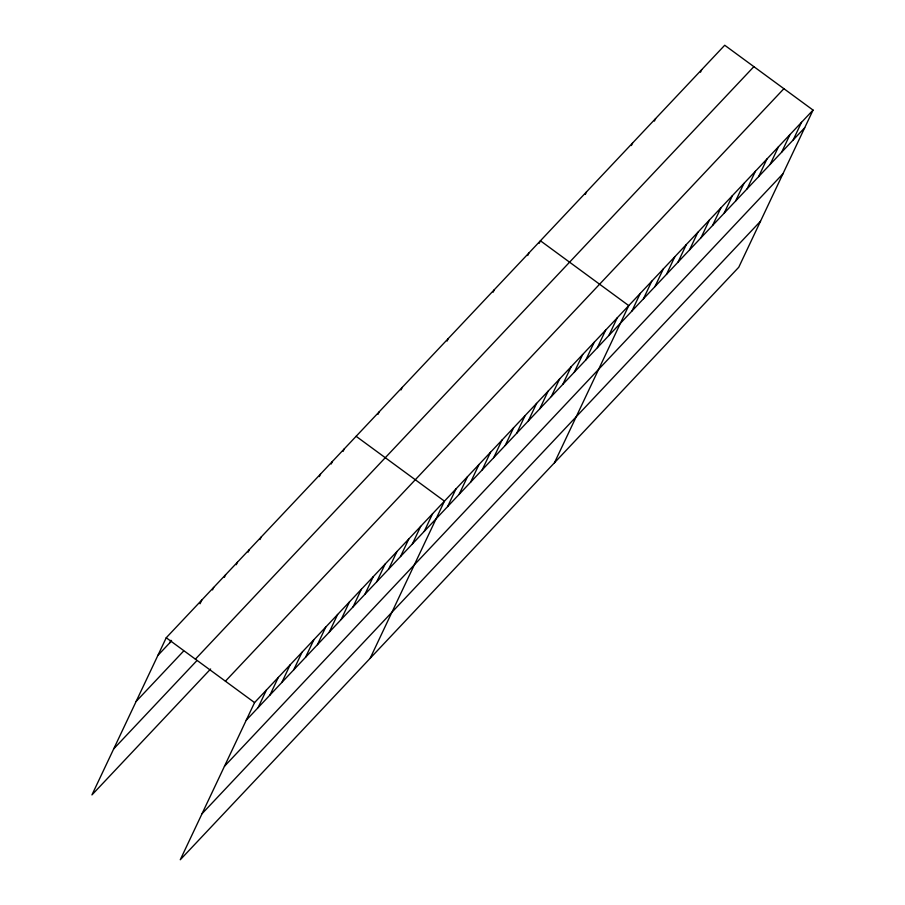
<?xml version="1.0" encoding="UTF-8"?>
<svg xmlns="http://www.w3.org/2000/svg" width="905" height="905" viewBox="0 0 905 905"><rect width="100%" height="100%" fill="white"/><g stroke="black" fill="none" stroke-linecap="round" stroke-linejoin="round"><path stroke-width="1.36" d="M813.052 110.093L254.565 702.597L180.276 859.75L738.763 267.247L813.052 110.093L724.724 45.25L166.237 637.754L91.948 794.907L210.627 668.999M169.767 642.81L170.955 640.288M200.05 603.759L201.838 599.981M212.517 589.913L213.704 587.39M224.383 577.322L225.583 574.799M236.25 564.731L237.449 562.209M248.117 552.14L249.316 549.618M259.984 539.55L261.183 537.027M319.329 476.596L320.517 474.073M331.196 464.005L332.384 461.482M343.063 451.414L344.251 448.891M377.973 414.377L379.161 411.865M401.006 389.942L402.193 387.419M258.083 707.653L266.432 690.006M269.962 695.063L278.299 677.415M281.828 682.472L290.166 664.824M447.081 341.061L448.269 338.538M293.695 669.881L302.032 652.233M305.562 657.29L313.899 639.643M317.429 644.699L325.766 627.052M329.296 632.109L337.633 614.461M493.157 292.179L494.345 289.657M341.162 619.518L349.5 601.87M353.029 606.927L361.378 589.279M364.896 594.336L373.245 576.689M527.717 255.515L528.905 252.993M376.763 581.745L385.111 564.098M539.233 243.298L540.421 240.775L628.749 305.619L554.46 462.772M388.63 569.155L396.978 551.507M400.508 556.564L408.845 538.916M412.375 543.973L420.712 526.325M424.241 531.382L432.579 513.735M585.309 194.417L586.497 191.894M370.156 658.297L444.446 501.144L356.129 436.301M447.624 506.574L455.962 488.926M459.14 494.345L467.489 476.709M470.668 482.127L479.005 464.48M631.385 145.535L632.572 143.013M482.184 469.91L490.521 452.262M493.7 457.692L502.037 440.045M654.417 121.089L655.616 118.578M505.216 445.464L513.565 427.827M516.732 433.246L525.081 415.599M528.26 421.029L536.597 403.381M539.776 408.811L548.113 391.164M700.493 72.208L701.692 69.696M551.292 396.582L559.629 378.946M562.808 384.365L571.157 366.717M574.336 372.147L582.673 354.5M585.852 359.93L594.189 342.282M597.368 347.701L605.705 330.065M608.884 335.484L617.233 317.836M631.928 311.048L640.265 293.401M643.444 298.82L651.781 281.184M654.96 286.602L663.308 268.955M666.487 274.385L674.825 256.737M678.003 262.167L686.341 244.52M689.519 249.938L697.857 232.302M701.036 237.721L709.384 220.073M712.552 225.503L720.9 207.856M724.079 213.286L732.417 195.638M735.595 201.057L743.933 183.421M747.111 188.84L755.449 171.192M758.628 176.622L766.976 158.975M770.155 164.405L778.492 146.757M781.671 152.176L790.008 134.54M793.187 139.958L801.525 122.311M157.9 655.401L171.588 640.876M136.135 701.432L183.602 651.068M195.39 659.157L753.876 66.653M113.713 748.865L196.792 660.729M225.413 681.193L783.9 88.69M246.217 720.244L804.703 127.741M224.463 766.275L782.949 173.771M202.041 813.708L760.528 221.205M166.237 637.754L254.565 702.597"/></g></svg>
